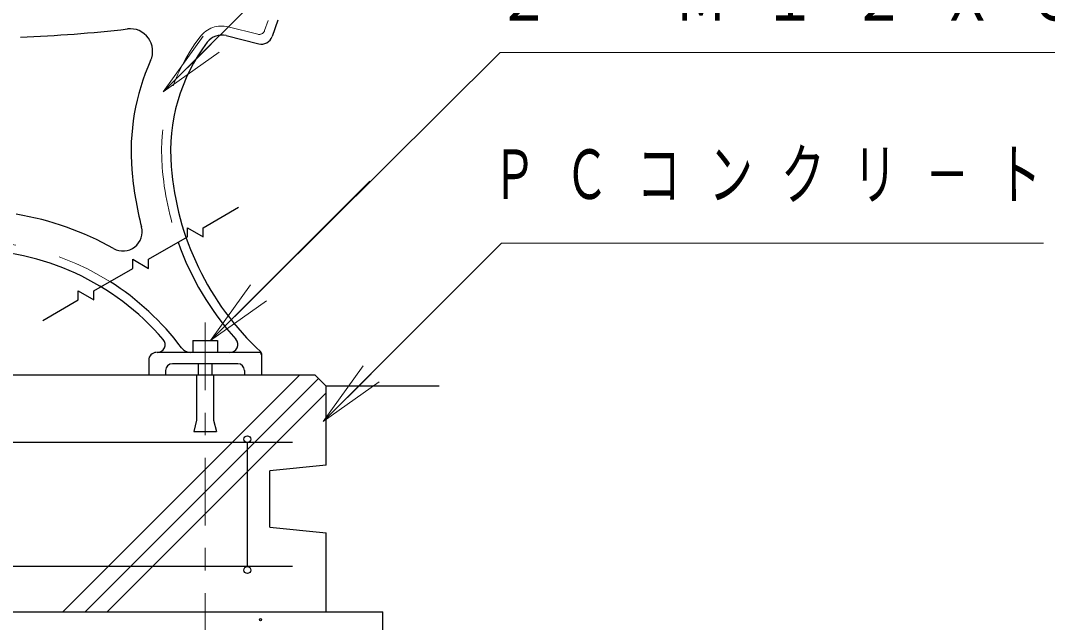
# Model space of a CAD drawing. Units: millimetres on the paper, scale 1:20. Extents: x -365 to 0, y 0 to 257.
# Drawn here: x -102.71 to -57.18, y 105.88 to 132.57 of the extents above; entities that cross this region are included whole.
import ezdxf

# ---------------------------------------------------------------- set-up
doc = ezdxf.new("R2010")
doc.units = ezdxf.units.MM
doc.linetypes.add('USER1', pattern=[4.5, 2.5, -2])
doc.linetypes.add('USER2', pattern=[6, 3, -1, 1, -1])
doc.layers.add('LY_1', color=7, linetype='Continuous', lineweight=25)
doc.styles.add('ＭＳ ゴシック', font='')
doc.styles.get('ＭＳ ゴシック').set_extended_font_data('MS Gothic')

msp = doc.modelspace()

# ---------------------------------------------------------------- linework, layer by layer
at = {"layer": 'LY_1', "linetype": 'USER1', "lineweight": 13}
for p, q in [((-91.737, 132.574), (-91.892, 132.126)), ((-93.501, 132.295), (-92.189, 131.965))]:
    msp.add_line(p, q, dxfattribs=at)
at = {"layer": 'LY_1', "color": 4}
for p, q in [((-91.308, 132.59), (-91.558, 131.865)), ((-93.599, 131.907), (-92.153, 131.543)), ((-97.031, 117.503), (-97.031, 116.853)), ((-92.131, 117.853), (-96.649, 117.853)), ((-92.031, 117.809), (-92.031, 116.853)), ((-96.281, 117.053), (-96.281, 116.853)), ((-93.081, 117.353), (-95.981, 117.353)), ((-92.781, 117.053), (-92.781, 116.853)), ((-89.656, 116.853), (-120.406, 116.853)), ((-94.906, 116.853), (-94.906, 114.853)), ((-94.156, 116.853), (-94.156, 114.853)), ((-89.656, 116.853), (-89.156, 116.353)), ((-84.156, 116.353), (-89.156, 116.353)), ((-89.156, 112.853), (-89.156, 116.353)), ((-94.906, 114.853), (-95.031, 114.353)), ((-94.156, 114.853), (-94.031, 114.353)), ((-95.031, 114.353), (-94.031, 114.353)), ((-90.656, 113.853), (-119.406, 113.853)), ((-92.656, 108.353), (-92.656, 113.853)), ((-89.156, 112.853), (-91.656, 112.603)), ((-91.656, 110.103), (-91.656, 112.603)), ((-91.656, 110.103), (-89.156, 109.853)), ((-89.156, 106.353), (-89.156, 109.853)), ((-90.656, 108.353), (-119.406, 108.353)), ((-123.406, 106.353), (-86.656, 106.353)), ((-86.656, 99.853), (-86.656, 106.353))]:
    msp.add_line(p, q, dxfattribs=at)
at = {"layer": 'LY_1', "lineweight": 13}
for p, q in [((-96.387, 129.412), (-94.617, 131.886)), ((-96.387, 129.412), (-94.264, 131.532)), ((-93.911, 131.178), (-96.387, 129.412)), ((-94.29, 118.378), (-92.515, 120.848)), ((-94.29, 118.378), (-92.162, 120.493)), ((-91.81, 120.139), (-94.29, 118.378)), ((-89.293, 114.784), (-87.525, 117.259)), ((-100.844, 106.353), (-90.344, 116.853)), ((-99.854, 106.353), (-89.505, 116.702)), ((-89.293, 114.784), (-87.172, 116.905)), ((-86.818, 116.552), (-89.293, 114.784)), ((-98.864, 106.353), (-89.156, 116.061))]:
    msp.add_line(p, q, dxfattribs=at)
at = {"layer": 'LY_1'}
for p, q in [((-94.29, 118.378), (-87.219, 125.449)), ((-95.08, 118.378), (-93.983, 118.378)), ((-95.08, 118.378), (-95.08, 117.853)), ((-93.983, 118.378), (-93.983, 117.853)), ((-94.831, 117.353), (-94.831, 116.853)), ((-94.231, 117.353), (-94.231, 116.853))]:
    msp.add_line(p, q, dxfattribs=at)
at = {"layer": 'LY_1', "linetype": 'USER2', "lineweight": 13}
msp.add_line((-94.531, 119.181), (-94.531, 98.353), dxfattribs=at)
at = {"layer": 'LY_1', "lineweight": 13}
for points in [[(-96.387, 129.412), (-81.389, 144.388), (-47.825, 144.388)], [(-94.29, 118.378), (-81.44, 131.155), (-42.081, 131.155)], [(-89.293, 114.784), (-81.382, 122.694), (-57.35, 122.694)]]:
    msp.add_lwpolyline(points, dxfattribs=at)
at = {"layer": 'LY_1'}
msp.add_lwpolyline([(-101.727, 119.277), (-100.157, 120.184), (-100.157, 120.584), (-99.464, 120.184), (-99.464, 120.584), (-97.732, 121.584), (-97.732, 121.984), (-97.039, 121.584), (-97.039, 121.984), (-95.307, 122.984), (-95.307, 123.384), (-94.614, 122.984), (-94.614, 123.384), (-93.044, 124.29)], dxfattribs=at)
at = {"layer": 'LY_1', "color": 4}
for centre in [(-92.656, 114.003), (-92.656, 108.203)]:
    msp.add_circle(centre, 0.15, dxfattribs=at)
at = {"layer": 'LY_1'}
msp.add_circle((-92.074, 106.003), 0.05, dxfattribs=at)
at = {"layer": 'LY_1', "color": 4}
for centre, radius, start, end in [((-105.031, 193.547), 61.75, 272.15193, 276.56795), ((-97.854, 131.209), 1, 335.6546, 96.5679), ((-88.06, 126.778), 8, 142.7921, 184.8369), ((-93.794, 131.132), 0.8, 75.8619, 142.7921), ((-92.031, 132.028), 0.5, 255.8619, 340.9743), ((-88.06, 126.778), 9.75, 155.6546, 184.8369), ((-83.567, 127.052), 14.25, 184.3515, 194.7533), ((-83.567, 127.052), 12.5, 184.3515, 227.1814), ((-105.031, 111.003), 13.15, 60.651, 80.6703), ((-98.169, 123.206), 0.85, 240.651, 14.7532), ((-83.567, 127.052), 12.9, 199.5176, 221.898), ((-105.031, 111.003), 11.4, 40.6611, 139.3389), ((-105.031, 111.003), 11.8, 36.6954, 57.8546), ((-96.649, 118.203), 0.35, 270, 40.6611), ((-93.43, 118.203), 0.35, 270, 41.898), ((-95.169, 118.353), 0.5, 216.6954, 270), ((-96.681, 117.503), 0.35, 90, 180), ((-92.131, 117.753), 0.1, 0, 90), ((-92.131, 117.809), 0.1, 0, 47.1812), ((-95.981, 117.053), 0.3, 90, 180), ((-93.081, 117.053), 0.3, 0, 90)]:
    msp.add_arc(centre, radius, start, end, dxfattribs=at)
at = {"layer": 'LY_1', "linetype": 'USER1', "lineweight": 13}
for centre, radius, start, end in [((-93.794, 131.132), 1.2, 75.862, 142.7921), ((-92.128, 132.207), 0.25, 255.862, 340.9745), ((-88.06, 126.778), 8.4, 142.7921, 184.8369), ((-83.567, 127.052), 12.9, 184.3515, 199.5176), ((-105.031, 111.003), 11.8, 57.8546, 143.3046)]:
    msp.add_arc(centre, radius, start, end, dxfattribs=at)

# ---------------------------------------------------------------- texts
at = {"layer": 'LY_1', "char_height": 2.199, "attachment_point": 4, "style": 'ＭＳ ゴシック'}
for s, insert in [('\\T1.64;\\W0.8;２－Ｍ１２Ｘ３５Ｌ\u3000ＳＵＳ', (-81.611, 133.655)), ('\\T1.64;\\W0.65;ＰＣコンクリ－ト', (-81.785, 125.694))]:
    msp.add_mtext(s, dxfattribs=dict(at, insert=insert))

doc.saveas('drawing.dxf')
